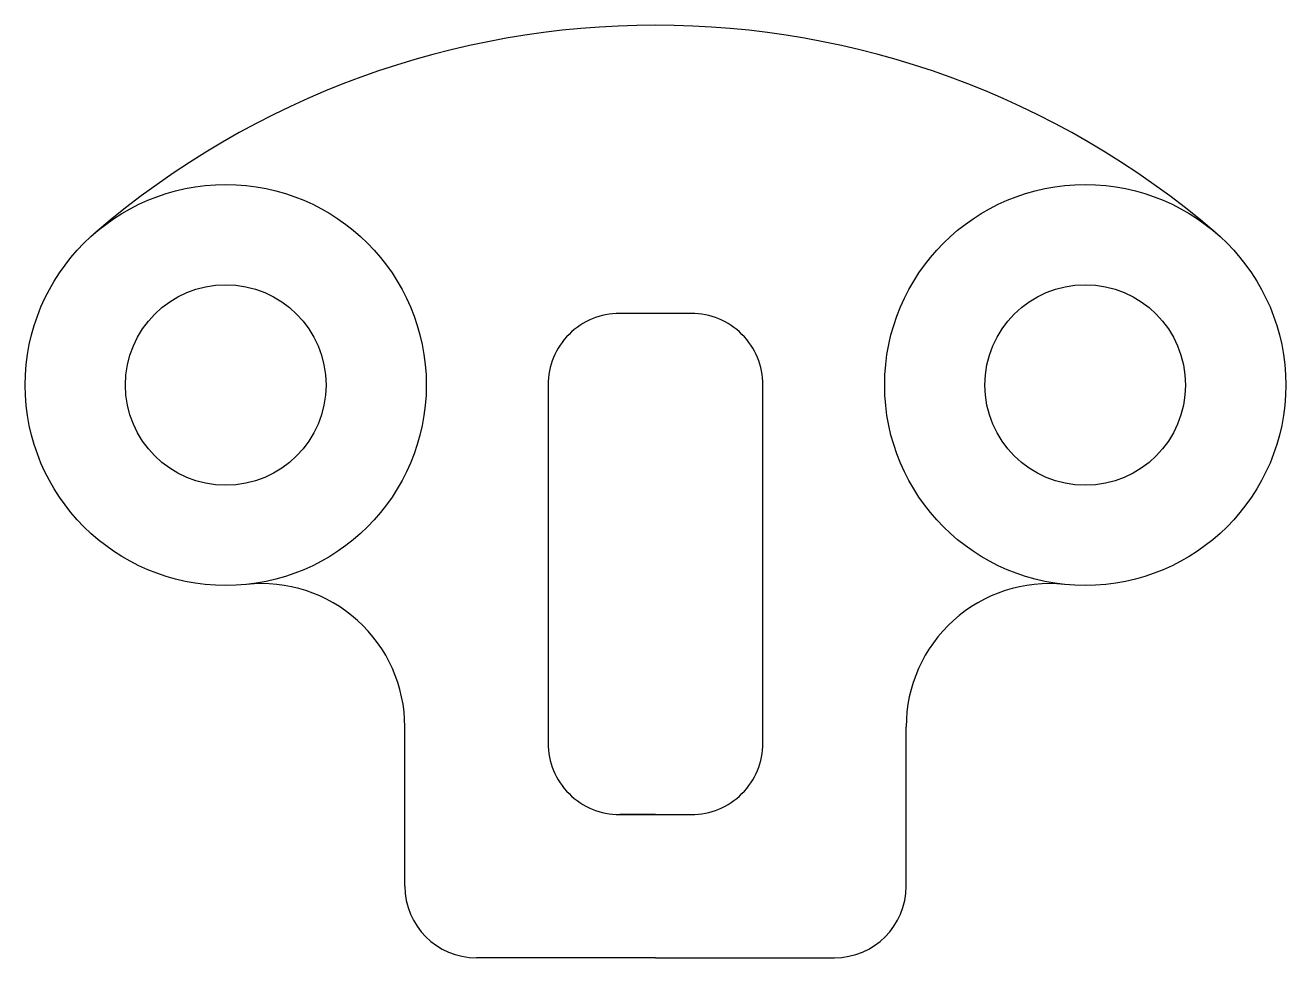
# Model space of a CAD drawing. Header units: inches. Extents: x 28.9 to 46.5, y 9.4 to 22.4.
import ezdxf

# ---------------------------------------------------------------- set-up
doc = ezdxf.new("R2010")
doc.units = ezdxf.units.IN
doc.header["$MEASUREMENT"] = 0

msp = doc.modelspace()

# ---------------------------------------------------------------- linework, layer by layer
for p, q in [((34.241, 10.368), (34.241, 12.594)), ((41.241, 10.368), (41.241, 12.594)), ((37.741, 11.368), (37.241, 11.368)), ((37.741, 9.368), (35.241, 9.368)), ((37.741, 9.368), (40.241, 9.368))]:
    msp.add_line(p, q)
msp.add_lwpolyline([(37.241, 11.368), (38.241, 11.368, 0.414214), (39.241, 12.368), (39.241, 17.368, 0.414214), (38.241, 18.368), (37.241, 18.368, 0.414214), (36.241, 17.368), (36.241, 12.368, 0.414214)], format="xyb", close=True)
for centre, radius in [((31.741, 17.368), 2.8), ((43.741, 17.368), 2.8), ((31.741, 17.368), 1.4), ((43.741, 17.368), 1.4)]:
    msp.add_circle(centre, radius)
for centre, radius, start, end in [((37.741, 10.393), 12, 49.2943, 130.7057), ((32.241, 12.594), 2, 0, 95.9792), ((43.241, 12.594), 2, 84.0208, 180), ((35.241, 10.368), 1, 180, 270), ((40.241, 10.368), 1, 270, 0)]:
    msp.add_arc(centre, radius, start, end)

doc.saveas('drawing.dxf')
